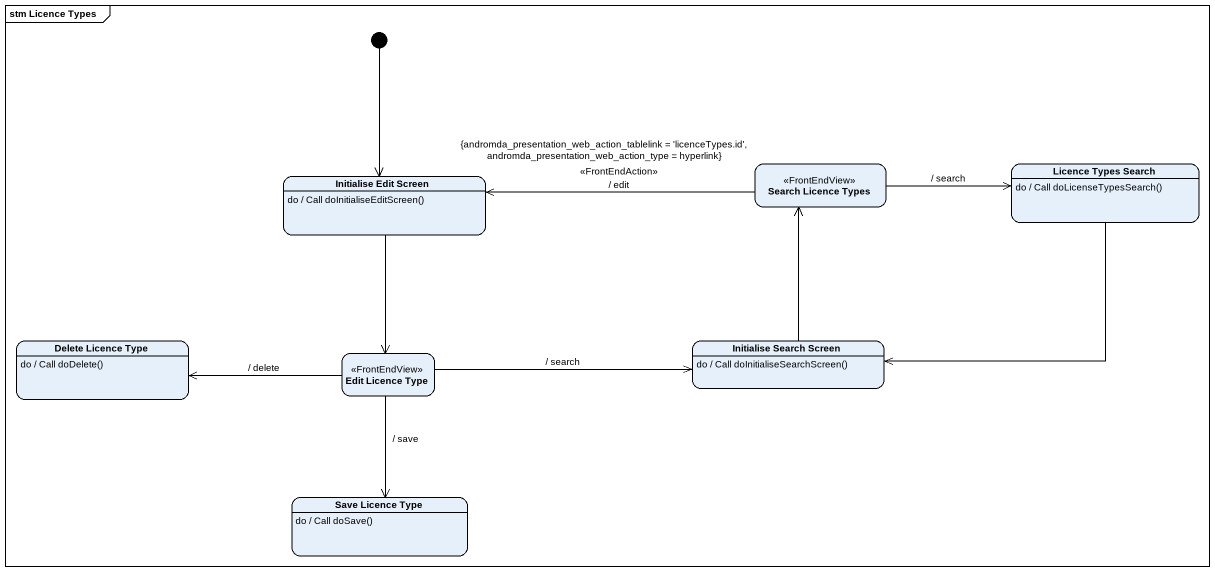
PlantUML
@startuml
mainframe stm Licence Types
hide empty description
state "Initialise Edit Screen" as Initialise_Edit_Screen
Initialise_Edit_Screen : do / Call doInitialiseEditScreen()
state "Search Licence Types" as Search_Licence_Types <<FrontEndView>>
state "Licence Types Search" as Licence_Types_Search
Licence_Types_Search : do / Call doLicenseTypesSearch()
state "Delete Licence Type" as Delete_Licence_Type
Delete_Licence_Type : do / Call doDelete()
state "Edit Licence Type" as Edit_Licence_Type <<FrontEndView>>
state "Initialise Search Screen" as Initialise_Search_Screen
Initialise_Search_Screen : do / Call doInitialiseSearchScreen()
state "Save Licence Type" as Save_Licence_Type
Save_Licence_Type : do / Call doSave()
[*] --> Initialise_Edit_Screen
Initialise_Edit_Screen --> Edit_Licence_Type
Search_Licence_Types -left-> Initialise_Edit_Screen : {andromda_presentation_web_action_tablelink = 'licenceTypes.id', andromda_presentation_web_action_type = hyperlink}\n<<FrontEndAction>>\n/ edit
Search_Licence_Types -right-> Licence_Types_Search : / search
Licence_Types_Search -left-> Initialise_Search_Screen
Edit_Licence_Type -left-> Delete_Licence_Type : / delete
Edit_Licence_Type -right-> Initialise_Search_Screen : / search
Edit_Licence_Type --> Save_Licence_Type : / save
Initialise_Search_Screen -up-> Search_Licence_Types
@enduml
